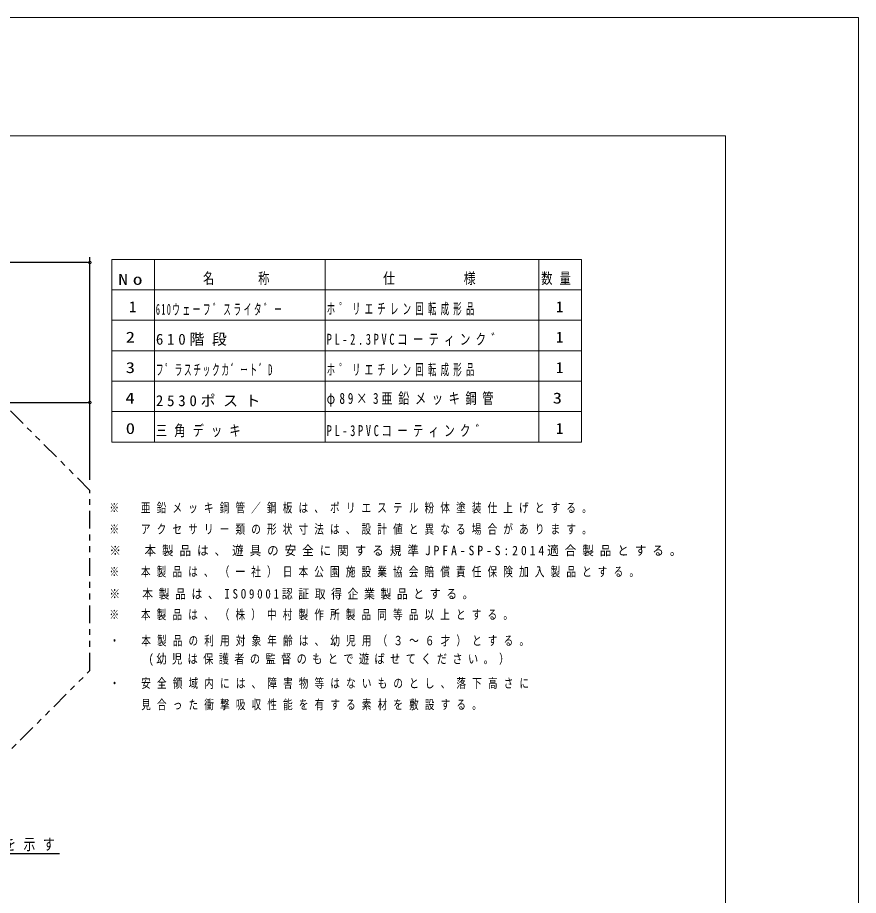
# Model space of a CAD drawing. Units: millimetres on the paper. Extents: x 6 to 426, y -5 to 292.
# Drawn here: x 283.3 to 425.5, y 143.5 to 292 of the extents above; entities that cross this region are included whole.
import ezdxf
from ezdxf.enums import TextEntityAlignment as Align

# ---------------------------------------------------------------- set-up
doc = ezdxf.new("R2010")
doc.units = ezdxf.units.MM
doc.linetypes.add('USER3', pattern=[8, 3, -1, 1, -1, 1, -1])
for name, color, linetype, lineweight in [('0_2', 7, 'Continuous', 13), ('2D', 7, 'Continuous', 13), ('2D_DIMENSION', 2, 'Continuous', 25), ('2D_OUTLINE', 2, 'USER3', 25), ('FMT', 57, 'Continuous', 13), ('TEXT', 2, 'Continuous', 25)]:
    doc.layers.add(name, color=color, linetype=linetype, lineweight=lineweight)
doc.styles.add('ＭＳ ゴシック', font='')
doc.styles.get('ＭＳ ゴシック').set_extended_font_data('MS Gothic')

msp = doc.modelspace()

# ---------------------------------------------------------------- linework, layer by layer
at = {"layer": '0_2'}
for p, q in [((299.256, 220.2), (299.256, 251.1)), ((299.256, 251.1), (378.672, 251.1)), ((306.476, 251.1), (306.476, 245.95)), ((335.354, 251.1), (335.354, 245.95)), ((371.453, 251.1), (371.453, 245.95)), ((378.672, 251.1), (378.672, 220.2)), ((295.56, 250.578), (295.114, 250.578)), ((299.256, 245.95), (378.672, 245.95)), ((306.476, 245.95), (306.476, 240.8)), ((335.354, 245.95), (335.354, 240.8)), ((371.453, 245.95), (371.453, 240.8)), ((299.256, 240.8), (378.672, 240.8)), ((306.476, 240.8), (306.476, 235.65)), ((335.354, 240.8), (335.354, 235.65)), ((371.453, 240.8), (371.453, 235.65)), ((299.256, 235.65), (378.672, 235.65)), ((306.476, 235.65), (306.476, 230.5)), ((335.354, 235.65), (335.354, 230.5)), ((371.453, 235.65), (371.453, 230.5)), ((299.256, 230.5), (378.672, 230.5)), ((306.476, 230.5), (306.476, 225.35)), ((335.354, 230.5), (335.354, 225.35)), ((371.453, 230.5), (371.453, 225.35)), ((295.56, 226.89), (295.114, 226.89)), ((299.256, 225.35), (378.672, 225.35)), ((306.476, 225.35), (306.476, 220.2)), ((335.354, 225.35), (335.354, 220.2)), ((371.453, 225.35), (371.453, 220.2)), ((378.672, 220.2), (299.256, 220.2))]:
    msp.add_line(p, q, dxfattribs=at)
at = {"layer": '0_2', "color": 57}
msp.add_lwpolyline([(28, 15), (28, 272), (403, 272), (403, 15)], close=True, dxfattribs=at)
at = {"layer": '0_2'}
for centre in [(295.56, 250.578), (295.56, 226.89)]:
    msp.add_circle(centre, 0.223, dxfattribs=at)
at = {"layer": '2D'}
for p, q in [((425.5, 292), (5.5, 292)), ((425.5, -5), (425.5, 292))]:
    msp.add_line(p, q, dxfattribs=at)
at = {"layer": '2D_DIMENSION'}
for p, q in [((295.56, 213.795), (295.56, 251.469)), ((295.114, 250.578), (185.747, 250.578)), ((295.56, 213.795), (295.56, 227.781)), ((252.734, 226.89), (295.114, 226.89))]:
    msp.add_line(p, q, dxfattribs=at)
msp.add_lwpolyline([(261.622, 156.562), (267.535, 150.591), (290.386, 150.591)], dxfattribs=at)
at = {"layer": '2D_OUTLINE'}
for p, q in [((295.56, 212.012), (265.908, 241.665)), ((295.56, 181.56), (295.56, 212.012)), ((272.462, 158.462), (295.56, 181.56))]:
    msp.add_line(p, q, dxfattribs=at)
at = {"layer": 'FMT'}
msp.add_lwpolyline([(28, 15), (28, 272), (403, 272), (403, 15)], close=True, dxfattribs=at)

# ---------------------------------------------------------------- texts
at = {"layer": '0_2', "color": 2, "style": 'ＭＳ ゴシック'}
for p in [(302.144, 241.607), (374.341, 241.607), (374.341, 236.457), (374.341, 231.307), (374.341, 221.006)]:
    msp.add_text('1', height=1.853, dxfattribs=at).set_placement(p, align=Align.BOTTOM_LEFT)
at = {"layer": '0_2', "color": 2, "style": 'ＭＳ ゴシック', "width": 1.25}
for s, p in [('2', (301.602, 236.457)), ('3', (301.602, 231.307)), ('4', (301.542, 226.156)), ('3', (373.799, 226.156)), ('0', (301.602, 221.006))]:
    msp.add_text(s, height=1.853, dxfattribs=at).set_placement(p, align=Align.BOTTOM_LEFT)
at = {"layer": '0_2', "color": 2, "char_height": 1.853, "attachment_point": 7, "style": 'ＭＳ ゴシック'}
for s, insert in [('\\T1.5;\\W1.3;No', (300.339, 246.757)), ('\\T1.64;\\W0.75;名\u3000\u3000称', (314.682, 246.757)), ('\\T1.5;\\W0.8;仕\u3000\\~\\~\\~\\~\\~様', (345.125, 246.757)), ('\\T1.64;\\W0.75;数量', (371.862, 246.757)), ('\\T1.33;\\W0.5;610ウェーフ゛スライタ゛ー', (306.704, 241.607)), ('\\T1.5;\\W0.55;ホ゜リエチレン回転成形品', (335.583, 241.607)), ('\\T1.5;610階段', (306.704, 236.457)), ('\\T1.5;\\W0.7;PL-2.3PVCコーティンク゛', (335.583, 236.457)), ('\\T1.22;\\W0.5;フ゜ラスチックカ゛ート゛D', (306.704, 231.307)), ('\\T1.5;\\W0.55;ホ゜リエチレン回転成形品', (335.583, 231.307)), ('\\T1.5;\\W0.75;φ89×3亜鉛メッキ鋼管', (335.583, 226.156)), ('\\T1.5;2530ポスト', (306.704, 226.156)), ('\\T1.64;\\W0.75;三角デッキ', (306.704, 221.006)), ('\\T1.5;\\W0.7;PL-3PVCコーティンク゛', (335.583, 221.006))]:
    msp.add_mtext(s, dxfattribs=dict(at, insert=insert))
at = {"layer": '2D_DIMENSION', "insert": (267.881, 150.961), "char_height": 1.96, "attachment_point": 7, "style": 'ＭＳ ゴシック'}
msp.add_mtext('\\T1.64;\\W0.75;安全領域を示す', dxfattribs=at)
at = {"layer": 'TEXT', "char_height": 1.588, "attachment_point": 7, "style": 'ＭＳ ゴシック'}
for s, insert in [('\\T1.64;\\W0.75;※\u3000亜鉛メッキ鋼管／鋼板は、ポリエステル粉体塗装仕上げとする。', (298.849, 208.102)), ('\\T1.64;\\W0.75;※\u3000アクセサリー類の形状寸法は、設計値と異なる場合があります。', (298.849, 204.492)), ('\\T1.52;\\W0.9;※\u3000本製品は、遊具の安全に関する規準JPFA-SP-S:2014適合製品とする。', (298.849, 200.882)), ('\\T1.64;\\W0.75;※\u3000本製品は、（一社）日本公園施設業協会賠償責任保険加入製品とする。', (298.849, 197.272)), ('\\T1.51;\\W0.85;※\u3000本製品は、ISO9001認証取得企業製品とする。', (298.825, 193.548)), ('\\T1.64;\\W0.75;※\u3000本製品は、（株）中村製作所製品同等品以上とする。', (298.849, 190.021)), ('\\T1.64;\\W0.75;・\u3000本製品の利用対象年齢は、幼児用（３～６才）とする。', (298.903, 185.608)), ('\\T1.52;\\W0.8;\\~\\~\u3000\\~(幼児は保護者の監督のもとで遊ばせてください。）', (298.903, 182.312)), ('\\T1.64;\\W0.75;・\u3000安全領域内には、障害物等はないものとし、落下高さに', (298.903, 178.435)), ('\\T1.64;\\W0.75;\u3000\u3000見合った衝撃吸収性能を有する素材を敷設する。', (298.903, 174.825))]:
    msp.add_mtext(s, dxfattribs=dict(at, insert=insert))

doc.saveas('drawing.dxf')
